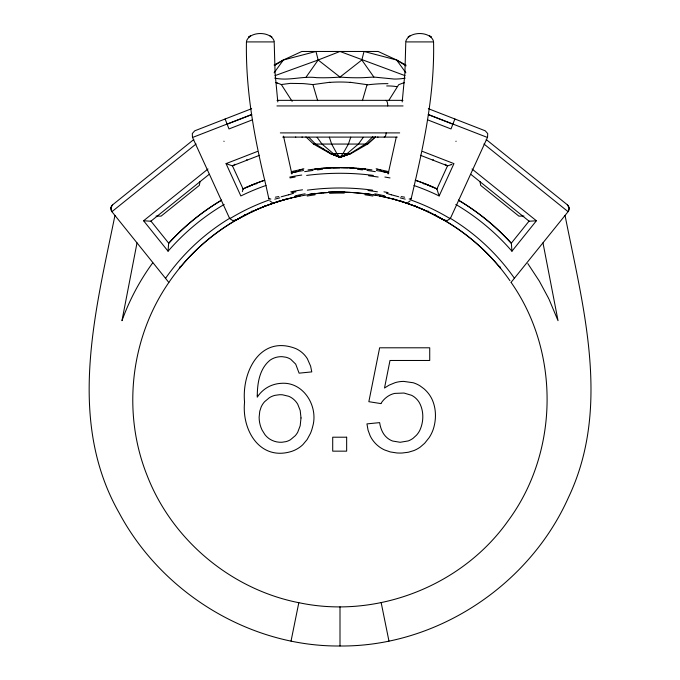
<?xml version="1.0" encoding="UTF-8"?>
<svg xmlns="http://www.w3.org/2000/svg" width="680" height="680" viewBox="0 0 680 680"><rect width="100%" height="100%" fill="white"/><g stroke="black" fill="none" stroke-linecap="round" stroke-linejoin="round"><path stroke-width="1.02" d="M433.559 41.913C434.767 95.174 423.224 147.432 411.111 198.951M224.188 204.425A230.061 228.284 51.2 0 0 171.887 246.917L168.062 251.192L168.623 243.423M402.195 101.941L404.914 73.015L405.79 41.913L433.543 41.913M243.049 189.15L242.335 191.641M405.798 41.293C408.952 30.965 430.398 30.923 433.543 41.293M246.457 41.293C249.56 30.948 271.142 30.931 274.201 41.293M180.327 266.279L179.316 268.447L182.155 265.047A208.879 207.927 51.2 0 1 241.74 216.92M114.945 215.45C95.149 312.757 66.529 420.376 119.153 512.907C161.721 592.645 249.228 646.74 340 646C436.585 646.867 529.236 585.429 568.429 497.548C611.244 407.609 583.211 307.657 565.054 215.45M137.011 242.887L121.967 320.697C129.412 300.075 139.808 280.525 152.737 262.811M200.073 181.475L199.282 185.428L161.092 216.138L156.06 216.053M291.04 641.062L298.817 602.701C231.038 589.356 171.964 539.869 147.084 475.413C121.958 412.666 130.373 338.036 168.852 282.472M396.27 137.147L388.135 173.987M274.677 78.072C288.626 81.226 302.6 75.778 316.591 77.665A96.195 43.911 -4.7 0 0 340 77.078L361.837 60.002L364.021 51.467L396.618 60.002L405.909 65.025M362.406 100.632L367.072 84.66L350.149 82.28M350.736 137.181L348.423 144.058L343.264 153.153L340 157.318L330.131 153.51L351.237 153.51L340 157.318L330.183 153.51L313.505 144.058L305.906 136.875M411.392 200.192A210.834 209.593 21.2 0 1 450.151 218.688L447.193 220.558L443.768 219.997A206.031 204.756 21.2 0 0 415.072 206.227L415.25 205.776M423.725 183.957L423.946 183.387L436.951 188.895A230.444 229.134 21.2 0 0 415.803 180.395M432.964 160.166L433.219 159.511M454.877 118.992L451.01 128.945L427.423 119.782M487.543 137.249L487.713 133.578L485.239 130.806L428.341 108.681M436.942 188.921L447.525 165.818L420.444 155.295M414.01 185.521A225.505 224.171 21.2 0 1 434.716 193.851L439.152 195.951L453.951 163.625L422.56 151.436M450.679 217.787L487.441 137.47L428.375 114.52M388.739 100.538L398.684 84.711L402.721 83.172A39.321 13.277 -38.2 0 1 404.532 82.637M306.127 77.07L318.163 60.002L340 51.467L405.042 75.65M274.116 72.803L283.381 60.002L301.835 51.467L378.165 51.467L396.618 60.002L406.028 65.883M363.307 137.326L358.394 144.058L347.225 153.51L340 157.318L330.803 153.51M428.221 211.599L428.596 211.14M529.031 221.144L511.275 243.227A233.852 232.832 -51.2 0 0 458.363 200.132M455.812 204.425A230.061 228.284 -51.2 0 1 508.113 246.917L511.938 251.192L536.401 220.77L472.013 168.988M234.889 164.212L234.481 164.645M410.329 200.727L407.762 202.572M372.835 136.697L365.466 144.058L350.26 153.51L340 157.318L330.905 153.51L315.528 144.058L308.856 137.258M252.62 211.174L251.761 211.837M268.949 198.798L269.662 198.339M193.8 139.519L112.617 204.816L110.891 207.791L111.843 211.599L168.835 282.455L170.017 280.764A210.256 208.556 51.2 0 1 238.059 218.977M196.053 143.999L111.911 211.675A4.904 4.904 0 0 1 112.659 204.791M168.062 251.192L143.599 220.77L207.987 168.988M150.934 221.161L209.202 174.301M234.158 164.925L232.934 165.639M285.353 199.155L284.512 199.716M251.923 211.735L238.042 218.943M274.567 65.509L283.381 60.002L315.979 51.467L318.163 60.002L340 77.07A96.195 43.911 4.7 0 0 363.409 77.673L373.873 77.07L394.204 79.05A45.908 17.773 15.9 0 0 405.229 78.081M409.929 35.828L408.102 36.924M248.795 36.924L250.486 35.913L248.914 36.848M251.676 211.888L251.294 212.092A207.323 207.323 0 0 1 278.936 201.348L277.848 201.552M268.608 200.192A210.834 209.593 -21.2 0 0 229.849 218.688L232.755 220.541L236.232 219.997A206.031 204.756 -21.2 0 1 264.928 206.227L275.91 202.308M236.147 220.04L236.19 220.014A206.091 204.816 -21.2 0 1 283.781 199.929L284.214 199.775M274.091 65.025L283.381 60.002M242.913 216.282L243.5 215.968M243.797 215.815L244.392 215.5M244.681 215.347L245.276 215.042M345.584 154.462L340 157.318L334.764 154.462M245.574 214.888L246.466 214.438M235.73 220.244L234.965 220.507M246.151 214.582L244.74 214.94M251.659 108.681L194.76 130.806L192.312 133.526L192.457 137.249M251.625 114.52L192.559 137.47L229.322 217.787M227.145 124.202L251.719 114.656M252.577 119.782L228.99 128.945L225.123 118.992M246.44 41.913C245.582 90.483 254.456 138.49 265.948 185.478A225.505 224.171 -21.2 0 0 245.284 193.851L240.848 195.951L226.049 163.625L257.44 151.436M259.556 155.295L232.45 165.827L243.057 188.921M451.928 164.416L451.18 164.704M451.052 164.747L447.771 165.818M350.378 153.51L340 157.318L333.208 153.51L321.971 144.058L317.109 137.326M274.958 75.65L318.163 60.002M410.958 199.036L410.584 199.095M275.459 202.462L276.896 201.986M276.233 202.206L276.726 202.045M276.641 202.07L278.35 201.535M277.822 201.696L279.574 201.153M278.528 201.458L278.876 201.365M279.828 201.076L281.274 200.643M280.092 200.999L280.627 200.838M281.163 200.677L281.707 200.515M282.412 200.311L282.872 200.183M282.276 200.353L283.551 199.988M283.781 199.92L278.715 201.416M283.875 199.894L283.339 200.047L286.552 199.163M288.575 194.803L281.231 196.767M284.41 199.742L284.945 199.597M284.758 199.648L285.243 199.512M285.481 199.452L287.521 198.908L286.748 199.112M285.727 199.385L286.203 199.257M287.394 198.942L288.363 198.688M287.733 198.849L288.159 198.738M288.125 198.747L288.575 198.636M288.456 198.662L289.323 198.441M288.864 198.56L289.561 198.381M289.459 198.407L297.508 196.554M289.841 198.314L290.87 198.058M291.168 197.99L291.95 197.795M298.817 602.675C376.703 619.293 462.145 585.905 508.096 520.829C558.917 452.268 560.201 352.308 511.147 282.472M294.227 197.268L299.812 196.087M277.278 83.002L281.316 84.532L290.368 83.377L303.025 83.589A101.703 57.503 17.5 0 1 309.179 84.184L312.927 84.584L329.851 82.263M293.845 197.353L293.938 197.336A4.904 4.904 0 0 0 296.123 196.137M291.219 172.839L292.859 172.49M291.881 172.694L296.65 171.743M293.31 172.397L293.887 172.278M298.392 196.367L309.918 194.344M295.171 172.023L295.885 171.887M296.548 171.76L297.56 171.564M296.922 171.683L303.543 170.535M291.848 192.576L295.97 191.853M289.986 177.922L295.12 177.046M150.756 221.221L143.675 220.779M310.139 194.31L323.374 192.822M311.856 194.072C330.48 191.531 349.452 191.513 368.084 194.064M308.057 169.864L321.801 168.368M312.553 193.978L313.276 193.885M307.334 190.17C328.984 187.263 351.016 187.255 372.666 190.17M306.637 175.423C328.763 172.576 351.237 172.567 373.363 175.423M314.508 169.056L318.537 168.648M536.053 220.813L529.269 221.221M384.175 137.105L384.344 137.088A4.904 2.014 -90 0 0 386.172 132.915M317.152 168.776L317.602 168.733M318.971 168.606L319.464 168.564M319.43 168.564L320.866 168.436M321.742 168.368L324.028 168.198M323.365 192.822L328.933 192.448M320.722 168.453L326.273 168.054M323.96 168.206L330.828 167.832M326.204 168.062L328.542 167.934M328.466 167.934L329.681 167.883M330.743 167.832L340.068 167.645M329.604 167.883L339.957 167.645M313.505 144.058L367.65 144.058L375.42 136.875L367.591 144.058L351.177 153.51L340 157.318L336.812 153.468L331.644 144.058L329.341 137.19M333.03 167.756L348.168 167.79M523.94 216.053L518.908 216.138L480.717 185.428L479.927 181.475M403.07 105.935L276.93 105.935M399.661 132.897L280.339 132.897M246.457 41.913L274.193 41.913L275.085 73.015L277.805 101.941M277.024 100.351L402.976 100.351M282.701 137.105L397.298 137.105M341.122 167.654L343.545 167.679M343.451 167.671L344.709 167.696M344.607 167.696L345.865 167.722M345.772 167.722L347.021 167.756M344.522 192.202L350.192 192.406M346.927 167.748L365.491 169.056M349.24 167.832L353.88 168.062M350.387 167.883L352.75 168.002M353.804 168.062L356.125 168.206M402.152 201.552L397.817 200.379M352.979 192.559L369.861 194.31M356.065 168.206L358.351 168.376M358.292 168.368L359.269 168.453L358.76 168.41M359.686 168.487L361.539 168.648M361.513 168.648L362.882 168.784M363.307 168.827L371.943 169.864M435.26 214.94L434.426 214.888M364.642 168.963L365.083 169.014M370.022 194.335L373.328 194.845M380.902 403.597L368.849 401.693L379.635 347.795L429.726 347.795L429.726 360.476L389.997 360.476L384.514 388.017L389.155 385.126L395.114 382.67A30.115 30.115 0 0 1 403.758 381.403L413.176 382.747A28.849 28.849 0 0 1 420.129 385.925L423.903 388.722A34.561 34.561 0 0 1 427.372 392.181L428.417 393.44A31.399 31.399 0 0 1 432.531 400.375C436.262 409.351 436.279 419.671 433.389 428.876A37.136 37.136 0 0 1 429.173 437.606L424.66 443.267L420.342 447.015A30.566 30.566 0 0 1 413.788 450.611L408.272 452.26L402.254 453.008A46.52 46.52 0 0 1 396.695 452.94L390.295 451.937L384.54 449.939A29.614 29.614 0 0 1 377.128 445.077A30.898 30.898 0 0 1 375.02 442.994A29.418 29.418 0 0 1 370.132 435.787L368.058 430.168L366.953 423.895L379.635 422.62C380.502 428.324 382.67 434.197 387.26 437.945A18.207 18.207 0 0 0 392.683 441.048L400.171 442.281L408.178 440.938A19.89 19.89 0 0 0 413.049 438.328L416.432 435.26A22.771 22.771 0 0 0 419.764 430.414C423.793 421.838 423.997 411.077 419.373 402.679A20.069 20.069 0 0 0 415.981 398.429A18.955 18.955 0 0 0 411.604 395.309L403.971 393.04L394.723 393.397A19.856 19.856 0 0 0 388.671 395.802A23.128 23.128 0 0 0 380.876 403.589M376.457 170.535L382.789 171.632M384.88 177.046L390.014 177.922M232.246 165.818L226.117 163.65M373.303 194.845L379.942 196.035M383.953 191.837L388.05 192.559M374.952 195.118L375.488 195.211M375.989 195.296L376.465 195.381M382.44 171.564L383.452 171.76M383.35 171.743L388.781 172.839M384.115 171.887L386.69 172.397M379.678 195.984L380.622 196.171M380.188 196.087L393.244 199.104M387.685 172.609L388.118 172.694M382.406 196.537L384.854 197.064M386.061 197.336L386.155 197.353A4.904 4.904 0 0 1 383.877 196.137M385.296 197.157L385.773 197.268M401.378 201.441L400.953 201.314L403.665 202.172M387.855 197.752L388.433 197.888M388.238 197.846L388.832 197.99M389.011 198.033L390.091 198.296M445.035 220.507L444.354 220.277M390.439 198.381L391.059 198.543M391.382 198.619L391.841 198.738M392.377 198.874L392.844 199.002M392.921 199.019L394.757 199.512M398.769 196.767L391.425 194.803M393.32 199.13L396.449 199.988M395.003 199.58L397.724 200.353M395.973 199.852L396.661 200.047M398.021 200.439L398.497 200.575M398.293 200.515L398.837 200.677M398.616 200.608L400.171 201.076M400.426 201.153L401.124 201.365A207.323 207.323 0 0 1 428.706 212.092L427.38 211.174M401.65 201.535L402.713 201.867M403.274 202.045L415.072 206.227M404.022 202.283L404.753 202.521M434.095 214.684L433.832 214.591M428.281 114.656L452.854 124.202M447.066 165.639L445.842 164.925M272.238 202.572L269.671 200.727M394.731 199.214L395.607 199.707M428.12 211.76L441.958 218.943M434.724 215.042L435.319 215.347M435.608 215.5L436.203 215.815M436.5 215.968L437.087 216.282M437.385 216.435L438.269 216.911M410.337 198.339L411.051 198.798M431.086 36.848L429.513 35.913L431.205 36.924M271.898 36.924L270.07 35.828M322.66 148.504L324.471 149.617M326.281 150.731L329.902 152.957M486.2 139.519L567.494 204.909L569.152 208.131L568.157 211.599A4.904 4.904 0 0 0 567.341 204.791M483.947 143.999L568.089 211.675L511.088 282.353M470.798 174.301L529.065 221.161M445.757 164.857L445.102 164.203M498.032 265.26L497.845 265.047A208.879 207.927 -51.2 0 0 438.26 216.92M498.389 265.676L498.925 266.313M499.273 266.738L500.684 268.447L499.673 266.279M251.404 211.14L251.778 211.599M150.969 221.144L168.725 243.227A233.852 232.832 51.2 0 1 221.637 200.132M396.618 60.002L405.883 72.803M527.825 263.594L539.325 281.103L548.658 298.46M361.837 60.002L373.873 77.07M281.316 84.532L292.145 101.337M548.956 299.072L558.034 320.697L542.988 242.887M246.78 159.511L247.035 160.166M256.275 183.957L256.054 183.387L243.049 188.895A230.444 229.134 -21.2 0 1 264.197 180.395M264.75 205.776L264.928 206.227M439.127 195.882L436.96 189.176M511.377 243.423L511.938 251.192M312.927 84.584L317.653 100.597M291.865 173.987L283.517 136.17M265.948 185.478L268.889 198.951M381.183 602.701L388.96 641.062M340 606.832L340 645.975M275.468 82.467A39.593 13.235 37.7 0 1 277.304 83.045M367.022 84.923A100.793 56.967 -17.4 0 1 387.957 83.666M329.876 82.391A83.878 52.045 0 0 1 350.132 82.399M386.69 85.944A40.885 20.315 -13.7 0 1 396.686 86.632M246.559 187.315A231.829 231.829 0 0 1 264.792 180.191M415.208 180.191A231.829 231.829 0 0 1 433.44 187.315M165.529 278.341A215.076 213.409 51.2 0 1 230.052 218.076M244.647 214.71A6.196 4.156 62.4 0 1 244.392 214.778M168.7 243.27A234.88 233.138 51.2 0 1 221.408 200.277M385.773 100.351A4.904 1.946 90 0 1 387.702 105.944M295.825 137.105A4.904 2.014 90 0 1 295.486 137.037M378.063 137.105A4.904 2.023 90 0 1 377.672 137.011M302.328 137.011A4.904 2.023 -90 0 1 301.937 137.105M307.156 196.027A39.55 3.026 -6.7 0 1 315.07 194.794M374.799 193.826A39.55 5.058 4.5 0 1 384.761 195.959M364.999 194.794A39.55 3.043 6.7 0 1 372.895 196.019M295.111 195.976A39.55 5.058 -4.5 0 1 305.125 193.826M367.99 190.528A45.271 2.958 5.9 0 1 377.409 191.811M290.768 191.879A45.262 4.581 -4.4 0 1 302.506 189.805M367.293 194.03A23.265 1.011 5.8 0 1 369.197 194.293M328.508 191.887A56.228 15.784 0 0 1 344.7 191.607M311.848 193.817A26.809 2.448 -3.9 0 1 315.036 193.4M309.145 194.386A23.349 1.122 -5.6 0 1 311.091 194.106M299.327 196.103A59.194 0.612 -8.9 0 1 299.974 195.968M304.649 171.666A42.262 3.256 -6.4 0 1 313.029 170.425M376.975 169.286A42.262 5.406 4.3 0 1 387.838 171.487M366.971 170.425A42.262 3.256 6.4 0 1 375.351 171.666M292.162 171.487A42.262 5.406 -4.3 0 1 303.025 169.286M368.569 175.771A46.18 2.881 5.7 0 1 378.156 177.021M289.816 177.072A46.18 4.488 -4.2 0 1 301.725 175.066M317.39 169.889A29.427 0.799 -6.8 0 1 322.567 169.235M376.142 168.784A29.452 3.281 3.1 0 1 381.463 170.765M224.162 141.287A222.283 2.031 8.7 0 1 223.83 141.236M291.201 172.932A4.904 4.904 0 0 1 292.221 173.018M357.391 169.244A29.436 0.799 6.8 0 1 362.517 169.889M298.554 170.773A29.436 3.247 -3.1 0 1 303.866 168.802M456.169 141.236A222.283 2.031 -8.7 0 1 455.838 141.287M387.778 173.018A4.904 4.904 0 0 1 388.798 172.932M310.743 194.302A23.307 1.003 -5.8 0 1 312.655 194.038M329.57 193.324A56.202 14.28 -0.1 0 1 344.258 193.086M364.973 193.4A26.911 2.474 3.8 0 1 368.109 193.808M368.841 194.097A23.307 1.131 5.6 0 1 370.787 194.378M380.026 195.968A59.194 0.612 8.9 0 1 380.673 196.103M279.854 197.838A22.95 1.717 -15.8 0 1 274.771 199.155M292.782 193.477A10.107 1.173 -13.3 0 1 288.66 194.811M293.403 193.239A10.863 0.731 -16.4 0 1 292.901 193.434M270.861 199.01A11.73 0.722 -9.5 0 1 269.628 199.053M278.808 196.562A11.755 0.892 -11.1 0 1 275.349 197.183M405.229 199.155A22.95 1.717 15.8 0 1 400.146 197.838M391.34 194.811A10.107 1.173 13.3 0 1 387.217 193.477M387.099 193.434A10.863 0.731 16.4 0 1 386.597 193.239M410.372 199.053A11.73 0.722 9.5 0 1 409.139 199.01M404.651 197.183A11.755 0.892 11.1 0 1 401.192 196.562M449.947 218.076A215.076 213.409 -51.2 0 1 514.471 278.341M441.94 218.977A210.256 208.556 -51.2 0 1 509.983 280.764M435.608 214.778A6.196 4.139 -62.4 0 1 435.353 214.71M458.592 200.277A234.88 233.138 -51.2 0 1 511.3 243.27M396.219 199.929A206.091 204.816 21.2 0 1 443.776 219.988M257.278 395.258L257.244 397.188C261.06 391.238 266.951 386.648 273.751 384.642A30.286 30.286 0 0 1 280.882 383.358C303.467 381.25 318.725 406.487 312.622 426.768A39.338 39.338 0 0 1 310.428 433.449L307.113 439.577L302.88 444.627A29.317 29.317 0 0 1 297.755 448.554A30.217 30.217 0 0 1 291.907 451.299C260.236 461.448 241.629 430.517 244.562 402.161C241.621 371.611 260.38 334.721 295.783 348.594A26.333 26.333 0 0 1 302.328 352.809A26.239 26.239 0 0 1 307.36 358.725L310.607 366.137L311.78 371.892L299.098 373.159L295.707 364.14L290.717 359.278A16.498 16.498 0 0 0 285.88 357.212L282.276 356.694A21.395 21.395 0 0 0 279.803 356.728A19.295 19.295 0 0 0 270.181 360.094C259.734 368.399 257.414 382.687 257.278 395.258M301.002 417.962L300.186 425.731L297.747 432.174A20.621 20.621 0 0 1 295.214 435.744L290.471 439.731A17.646 17.646 0 0 1 285.931 441.643L281.902 442.255A20.519 20.519 0 0 1 269.85 439.152A19.949 19.949 0 0 1 264.928 434.639L262.012 429.913A29.478 29.478 0 0 1 259.131 417.256L259.751 411.324L261.103 407.125A20.264 20.264 0 0 1 264.571 401.736L269.433 397.664A19.669 19.669 0 0 1 275.069 395.326L279.242 394.749A25.645 25.645 0 0 1 282.591 394.817L288.685 396.278A18.207 18.207 0 0 1 293.021 398.828L293.802 399.483A20.069 20.069 0 0 1 295.978 401.736A19.524 19.524 0 0 1 297.789 404.345L300.195 410.507L301.002 417.962M346.655 437.206L332.707 437.206L332.707 451.154L346.655 451.154L346.655 437.206"/></g></svg>
